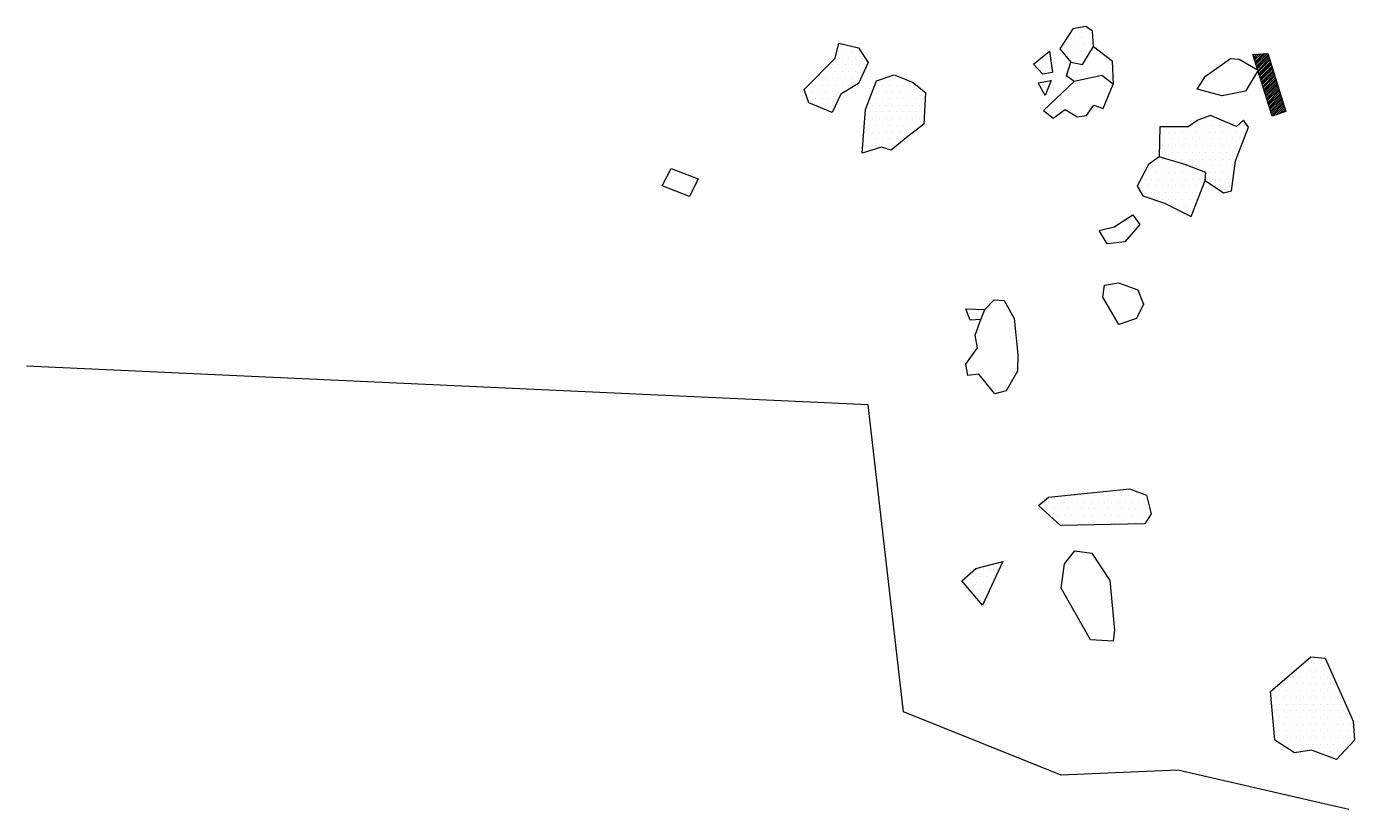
# Model space of a CAD drawing. Header units: metres. Extents: x 4.04 to 6.51, y -23.66 to -22.2.
import ezdxf

# ---------------------------------------------------------------- set-up
doc = ezdxf.new("R2010")
doc.units = ezdxf.units.M
doc.header["$LTSCALE"] = 25
doc.header["$MEASUREMENT"] = 0
doc.linetypes.add('STRICHPUNKTX2', pattern=[2, 1, -0.5, 0, -0.5])
doc.layers.get('0').update_dxf_attribs({"linetype": 'CONTINUOUS'})
for name, color, linetype in [('GRABUNGSGRENZE', 3, 'STRICHPUNKTX2'), ('KNOCHEN', 2, 'CONTINUOUS'), ('KNOCHENSCHRAFF', 2, 'CONTINUOUS'), ('STEINE', 4, 'CONTINUOUS'), ('STEINESCHRAFF', 4, 'CONTINUOUS')]:
    doc.layers.add(name, color=color, linetype=linetype)

# ---------------------------------------------------------------- blocks, each defined once
blk = doc.blocks.new('*X1')
at = {"color": 0}
for p, q in [((631.93, -2225.84), (632.24, -2225.53)), ((632.01, -2226.11), (632.62, -2225.51)), ((632.1, -2226.38), (632.99, -2225.49)), ((632.18, -2226.65), (633.37, -2225.46)), ((632.26, -2226.92), (633.75, -2225.44)), ((632.35, -2227.19), (634.12, -2225.42)), ((632.43, -2227.46), (634.5, -2225.4)), ((632.52, -2227.73), (634.68, -2225.56)), ((632.6, -2228), (634.77, -2225.83)), ((632.68, -2228.27), (634.85, -2226.1)), ((632.77, -2228.54), (634.93, -2226.37)), ((632.85, -2228.81), (635.02, -2226.64)), ((632.94, -2229.08), (635.1, -2226.91)), ((633.02, -2229.35), (635.18, -2227.18)), ((633.1, -2229.62), (635.27, -2227.45)), ((633.19, -2229.89), (635.35, -2227.73)), ((633.27, -2230.16), (635.43, -2228)), ((633.35, -2230.43), (635.52, -2228.27)), ((633.44, -2230.7), (635.6, -2228.54)), ((633.52, -2230.97), (635.68, -2228.81)), ((633.61, -2231.24), (635.77, -2229.08)), ((633.69, -2231.51), (635.85, -2229.35)), ((633.77, -2231.78), (635.93, -2229.62)), ((633.86, -2232.05), (636.02, -2229.89)), ((633.94, -2232.32), (636.1, -2230.16)), ((634.03, -2232.58), (636.18, -2230.43)), ((634.11, -2232.85), (636.27, -2230.7)), ((634.19, -2233.12), (636.35, -2230.97)), ((634.28, -2233.39), (636.43, -2231.24)), ((634.36, -2233.66), (636.52, -2231.51)), ((634.45, -2233.93), (636.6, -2231.78)), ((634.53, -2234.2), (636.68, -2232.05)), ((634.61, -2234.47), (636.76, -2232.32)), ((634.7, -2234.74), (636.85, -2232.59)), ((634.78, -2235.01), (636.93, -2232.86)), ((634.87, -2235.28), (637.01, -2233.13)), ((634.95, -2235.55), (637.1, -2233.4)), ((635.03, -2235.82), (637.18, -2233.67)), ((635.12, -2236.09), (637.26, -2233.94)), ((635.2, -2236.36), (637.35, -2234.21)), ((635.29, -2236.63), (637.43, -2234.48)), ((635.37, -2236.9), (637.51, -2234.75)), ((635.64, -2236.98), (637.6, -2235.02)), ((636.18, -2236.8), (637.68, -2235.3)), ((636.72, -2236.61), (637.76, -2235.57)), ((637.26, -2236.42), (637.85, -2235.84)), ((637.8, -2236.23), (637.93, -2236.11))]:
    blk.add_line(p, q, dxfattribs=at)
blk = doc.blocks.new('*X2')
at = {"color": 0}
for p, q in [((597.5, -2222.5), (597.5, -2222.5)), ((598.75, -2222.5), (598.75, -2222.5)), ((600, -2222.5), (600, -2222.5)), ((601.25, -2222.5), (601.25, -2222.5)), ((555, -2225), (555, -2225)), ((555.625, -2223.75), (555.625, -2223.75)), ((556.25, -2225), (556.25, -2225)), ((557.5, -2225), (557.5, -2225)), ((558.75, -2225), (558.75, -2225)), ((596.875, -2223.75), (596.875, -2223.75)), ((597.5, -2225), (597.5, -2225)), ((598.125, -2223.75), (598.125, -2223.75)), ((598.75, -2225), (598.75, -2225)), ((599.375, -2223.75), (599.375, -2223.75)), ((600, -2225), (600, -2225)), ((600.625, -2223.75), (600.625, -2223.75)), ((601.25, -2225), (601.25, -2225)), ((601.875, -2223.75), (601.875, -2223.75)), ((553.75, -2227.5), (553.75, -2227.5)), ((554.375, -2226.25), (554.375, -2226.25)), ((555, -2227.5), (555, -2227.5)), ((555.625, -2226.25), (555.625, -2226.25)), ((556.25, -2227.5), (556.25, -2227.5)), ((556.875, -2226.25), (556.875, -2226.25)), ((557.5, -2227.5), (557.5, -2227.5)), ((558.125, -2226.25), (558.125, -2226.25)), ((558.75, -2227.5), (558.75, -2227.5)), ((559.375, -2226.25), (559.375, -2226.25)), ((560, -2227.5), (560, -2227.5)), ((598.125, -2226.25), (598.125, -2226.25)), ((599.375, -2226.25), (599.375, -2226.25)), ((600.625, -2226.25), (600.625, -2226.25)), ((551.25, -2230), (551.25, -2230)), ((551.875, -2228.75), (551.875, -2228.75)), ((552.5, -2230), (552.5, -2230)), ((553.125, -2228.75), (553.125, -2228.75)), ((553.75, -2230), (553.75, -2230)), ((554.375, -2228.75), (554.375, -2228.75)), ((555, -2230), (555, -2230)), ((555.625, -2228.75), (555.625, -2228.75)), ((556.25, -2230), (556.25, -2230)), ((556.875, -2228.75), (556.875, -2228.75)), ((557.5, -2230), (557.5, -2230)), ((558.125, -2228.75), (558.125, -2228.75)), ((558.75, -2230), (558.75, -2230)), ((559.375, -2228.75), (559.375, -2228.75)), ((563.75, -2230), (563.75, -2230)), ((565, -2230), (565, -2230)), ((566.25, -2230), (566.25, -2230)), ((548.75, -2232.5), (548.75, -2232.5)), ((550, -2232.5), (550, -2232.5)), ((550.625, -2231.25), (550.625, -2231.25)), ((551.25, -2232.5), (551.25, -2232.5)), ((551.875, -2231.25), (551.875, -2231.25)), ((552.5, -2232.5), (552.5, -2232.5)), ((553.125, -2231.25), (553.125, -2231.25)), ((553.75, -2232.5), (553.75, -2232.5)), ((554.375, -2231.25), (554.375, -2231.25)), ((555, -2232.5), (555, -2232.5)), ((555.625, -2231.25), (555.625, -2231.25)), ((556.875, -2231.25), (556.875, -2231.25)), ((558.125, -2231.25), (558.125, -2231.25)), ((561.25, -2232.5), (561.25, -2232.5)), ((561.875, -2231.25), (561.875, -2231.25)), ((562.5, -2232.5), (562.5, -2232.5)), ((563.125, -2231.25), (563.125, -2231.25)), ((563.75, -2232.5), (563.75, -2232.5)), ((564.375, -2231.25), (564.375, -2231.25)), ((565, -2232.5), (565, -2232.5)), ((565.625, -2231.25), (565.625, -2231.25)), ((566.25, -2232.5), (566.25, -2232.5)), ((566.875, -2231.25), (566.875, -2231.25)), ((567.5, -2232.5), (567.5, -2232.5)), ((568.125, -2231.25), (568.125, -2231.25)), ((568.75, -2232.5), (568.75, -2232.5)), ((570, -2232.5), (570, -2232.5)), ((549.375, -2233.75), (549.375, -2233.75)), ((550.625, -2233.75), (550.625, -2233.75)), ((551.25, -2235), (551.25, -2235)), ((551.875, -2233.75), (551.875, -2233.75)), ((552.5, -2235), (552.5, -2235)), ((553.125, -2233.75), (553.125, -2233.75)), ((553.75, -2235), (553.75, -2235)), ((554.375, -2233.75), (554.375, -2233.75)), ((561.25, -2235), (561.25, -2235)), ((561.875, -2233.75), (561.875, -2233.75)), ((562.5, -2235), (562.5, -2235)), ((563.125, -2233.75), (563.125, -2233.75)), ((563.75, -2235), (563.75, -2235)), ((564.375, -2233.75), (564.375, -2233.75)), ((565, -2235), (565, -2235)), ((565.625, -2233.75), (565.625, -2233.75)), ((566.25, -2235), (566.25, -2235)), ((566.875, -2233.75), (566.875, -2233.75)), ((567.5, -2235), (567.5, -2235)), ((568.125, -2233.75), (568.125, -2233.75)), ((568.75, -2235), (568.75, -2235)), ((569.375, -2233.75), (569.375, -2233.75)), ((570, -2235), (570, -2235)), ((570.625, -2233.75), (570.625, -2233.75)), ((560, -2237.5), (560, -2237.5)), ((560.625, -2236.25), (560.625, -2236.25)), ((561.25, -2237.5), (561.25, -2237.5)), ((561.875, -2236.25), (561.875, -2236.25)), ((562.5, -2237.5), (562.5, -2237.5)), ((563.125, -2236.25), (563.125, -2236.25)), ((563.75, -2237.5), (563.75, -2237.5)), ((564.375, -2236.25), (564.375, -2236.25)), ((565, -2237.5), (565, -2237.5)), ((565.625, -2236.25), (565.625, -2236.25)), ((566.25, -2237.5), (566.25, -2237.5)), ((566.875, -2236.25), (566.875, -2236.25)), ((567.5, -2237.5), (567.5, -2237.5)), ((568.125, -2236.25), (568.125, -2236.25)), ((568.75, -2237.5), (568.75, -2237.5)), ((569.375, -2236.25), (569.375, -2236.25)), ((570, -2237.5), (570, -2237.5)), ((570.625, -2236.25), (570.625, -2236.25)), ((622.5, -2237.5), (622.5, -2237.5)), ((623.75, -2237.5), (623.75, -2237.5)), ((625, -2237.5), (625, -2237.5)), ((560, -2240), (560, -2240)), ((560.625, -2238.75), (560.625, -2238.75)), ((561.25, -2240), (561.25, -2240)), ((561.875, -2238.75), (561.875, -2238.75)), ((562.5, -2240), (562.5, -2240)), ((563.125, -2238.75), (563.125, -2238.75)), ((563.75, -2240), (563.75, -2240)), ((564.375, -2238.75), (564.375, -2238.75)), ((565, -2240), (565, -2240)), ((565.625, -2238.75), (565.625, -2238.75)), ((566.25, -2240), (566.25, -2240)), ((566.875, -2238.75), (566.875, -2238.75)), ((567.5, -2240), (567.5, -2240)), ((568.125, -2238.75), (568.125, -2238.75)), ((568.75, -2240), (568.75, -2240)), ((569.375, -2238.75), (569.375, -2238.75)), ((615, -2240), (615, -2240)), ((616.25, -2240), (616.25, -2240)), ((617.5, -2240), (617.5, -2240)), ((618.75, -2240), (618.75, -2240)), ((620, -2240), (620, -2240)), ((620.625, -2238.75), (620.625, -2238.75)), ((621.25, -2240), (621.25, -2240)), ((621.875, -2238.75), (621.875, -2238.75)), ((622.5, -2240), (622.5, -2240)), ((623.125, -2238.75), (623.125, -2238.75)), ((623.75, -2240), (623.75, -2240)), ((624.375, -2238.75), (624.375, -2238.75)), ((625, -2240), (625, -2240)), ((625.625, -2238.75), (625.625, -2238.75)), ((626.25, -2240), (626.25, -2240)), ((626.875, -2238.75), (626.875, -2238.75)), ((627.5, -2240), (627.5, -2240)), ((628.125, -2238.75), (628.125, -2238.75)), ((628.75, -2240), (628.75, -2240)), ((629.375, -2238.75), (629.375, -2238.75)), ((630, -2240), (630, -2240)), ((630.625, -2238.75), (630.625, -2238.75)), ((560, -2242.5), (560, -2242.5)), ((560.625, -2241.25), (560.625, -2241.25)), ((561.25, -2242.5), (561.25, -2242.5)), ((561.875, -2241.25), (561.875, -2241.25)), ((562.5, -2242.5), (562.5, -2242.5)), ((563.125, -2241.25), (563.125, -2241.25)), ((563.75, -2242.5), (563.75, -2242.5)), ((564.375, -2241.25), (564.375, -2241.25)), ((565, -2242.5), (565, -2242.5)), ((565.625, -2241.25), (565.625, -2241.25)), ((566.875, -2241.25), (566.875, -2241.25)), ((615, -2242.5), (615, -2242.5)), ((615.625, -2241.25), (615.625, -2241.25)), ((616.25, -2242.5), (616.25, -2242.5)), ((616.875, -2241.25), (616.875, -2241.25)), ((617.5, -2242.5), (617.5, -2242.5)), ((618.125, -2241.25), (618.125, -2241.25)), ((618.75, -2242.5), (618.75, -2242.5)), ((619.375, -2241.25), (619.375, -2241.25)), ((620, -2242.5), (620, -2242.5)), ((620.625, -2241.25), (620.625, -2241.25)), ((621.25, -2242.5), (621.25, -2242.5)), ((621.875, -2241.25), (621.875, -2241.25)), ((622.5, -2242.5), (622.5, -2242.5)), ((623.125, -2241.25), (623.125, -2241.25)), ((623.75, -2242.5), (623.75, -2242.5)), ((624.375, -2241.25), (624.375, -2241.25)), ((625, -2242.5), (625, -2242.5)), ((625.625, -2241.25), (625.625, -2241.25)), ((626.25, -2242.5), (626.25, -2242.5)), ((626.875, -2241.25), (626.875, -2241.25)), ((627.5, -2242.5), (627.5, -2242.5)), ((628.125, -2241.25), (628.125, -2241.25)), ((628.75, -2242.5), (628.75, -2242.5)), ((629.375, -2241.25), (629.375, -2241.25)), ((559.375, -2243.75), (559.375, -2243.75)), ((615, -2245), (615, -2245)), ((615.625, -2243.75), (615.625, -2243.75)), ((616.25, -2245), (616.25, -2245)), ((616.875, -2243.75), (616.875, -2243.75)), ((617.5, -2245), (617.5, -2245)), ((618.125, -2243.75), (618.125, -2243.75)), ((618.75, -2245), (618.75, -2245)), ((619.375, -2243.75), (619.375, -2243.75)), ((620, -2245), (620, -2245)), ((620.625, -2243.75), (620.625, -2243.75)), ((621.25, -2245), (621.25, -2245)), ((621.875, -2243.75), (621.875, -2243.75)), ((622.5, -2245), (622.5, -2245)), ((623.125, -2243.75), (623.125, -2243.75)), ((623.75, -2245), (623.75, -2245)), ((624.375, -2243.75), (624.375, -2243.75)), ((625, -2245), (625, -2245)), ((625.625, -2243.75), (625.625, -2243.75)), ((626.25, -2245), (626.25, -2245)), ((626.875, -2243.75), (626.875, -2243.75)), ((627.5, -2245), (627.5, -2245)), ((628.125, -2243.75), (628.125, -2243.75)), ((612.5, -2247.5), (612.5, -2247.5)), ((613.125, -2246.25), (613.125, -2246.25)), ((613.75, -2247.5), (613.75, -2247.5)), ((614.375, -2246.25), (614.375, -2246.25)), ((615, -2247.5), (615, -2247.5)), ((615.625, -2246.25), (615.625, -2246.25)), ((616.25, -2247.5), (616.25, -2247.5)), ((616.875, -2246.25), (616.875, -2246.25)), ((617.5, -2247.5), (617.5, -2247.5)), ((618.125, -2246.25), (618.125, -2246.25)), ((618.75, -2247.5), (618.75, -2247.5)), ((619.375, -2246.25), (619.375, -2246.25)), ((620, -2247.5), (620, -2247.5)), ((620.625, -2246.25), (620.625, -2246.25)), ((621.25, -2247.5), (621.25, -2247.5)), ((621.875, -2246.25), (621.875, -2246.25)), ((622.5, -2247.5), (622.5, -2247.5)), ((623.125, -2246.25), (623.125, -2246.25)), ((623.75, -2247.5), (623.75, -2247.5)), ((624.375, -2246.25), (624.375, -2246.25)), ((625, -2247.5), (625, -2247.5)), ((625.625, -2246.25), (625.625, -2246.25)), ((626.25, -2247.5), (626.25, -2247.5)), ((626.875, -2246.25), (626.875, -2246.25)), ((627.5, -2247.5), (627.5, -2247.5)), ((628.125, -2246.25), (628.125, -2246.25)), ((611.25, -2250), (611.25, -2250)), ((611.875, -2248.75), (611.875, -2248.75)), ((612.5, -2250), (612.5, -2250)), ((613.125, -2248.75), (613.125, -2248.75)), ((613.75, -2250), (613.75, -2250)), ((614.375, -2248.75), (614.375, -2248.75)), ((615, -2250), (615, -2250)), ((615.625, -2248.75), (615.625, -2248.75)), ((616.25, -2250), (616.25, -2250)), ((616.875, -2248.75), (616.875, -2248.75)), ((617.5, -2250), (617.5, -2250)), ((618.125, -2248.75), (618.125, -2248.75)), ((618.75, -2250), (618.75, -2250)), ((619.375, -2248.75), (619.375, -2248.75)), ((620, -2250), (620, -2250)), ((620.625, -2248.75), (620.625, -2248.75)), ((621.25, -2250), (621.25, -2250)), ((621.875, -2248.75), (621.875, -2248.75)), ((622.5, -2250), (622.5, -2250)), ((623.125, -2248.75), (623.125, -2248.75)), ((624.375, -2248.75), (624.375, -2248.75)), ((625, -2250), (625, -2250)), ((625.625, -2248.75), (625.625, -2248.75)), ((626.25, -2250), (626.25, -2250)), ((626.875, -2248.75), (626.875, -2248.75)), ((627.5, -2250), (627.5, -2250)), ((628.125, -2248.75), (628.125, -2248.75)), ((611.875, -2251.25), (611.875, -2251.25)), ((613.125, -2251.25), (613.125, -2251.25)), ((613.75, -2252.5), (613.75, -2252.5)), ((614.375, -2251.25), (614.375, -2251.25)), ((615, -2252.5), (615, -2252.5)), ((615.625, -2251.25), (615.625, -2251.25)), ((616.25, -2252.5), (616.25, -2252.5)), ((616.875, -2251.25), (616.875, -2251.25)), ((617.5, -2252.5), (617.5, -2252.5)), ((618.125, -2251.25), (618.125, -2251.25)), ((618.75, -2252.5), (618.75, -2252.5)), ((619.375, -2251.25), (619.375, -2251.25)), ((620, -2252.5), (620, -2252.5)), ((620.625, -2251.25), (620.625, -2251.25)), ((621.25, -2252.5), (621.25, -2252.5)), ((621.875, -2251.25), (621.875, -2251.25)), ((616.875, -2253.75), (616.875, -2253.75)), ((618.125, -2253.75), (618.125, -2253.75)), ((619.375, -2253.75), (619.375, -2253.75)), ((620, -2255), (620, -2255)), ((620.625, -2253.75), (620.625, -2253.75)), ((579.375, -2273.75), (579.375, -2273.75)), ((580.625, -2273.75), (580.625, -2273.75)), ((593.125, -2308.75), (593.125, -2308.75)), ((594.375, -2308.75), (594.375, -2308.75)), ((595.625, -2308.75), (595.625, -2308.75)), ((596.875, -2308.75), (596.875, -2308.75)), ((597.5, -2307.5), (597.5, -2307.5)), ((598.125, -2308.75), (598.125, -2308.75)), ((598.75, -2307.5), (598.75, -2307.5)), ((599.375, -2308.75), (599.375, -2308.75)), ((600, -2307.5), (600, -2307.5)), ((600.625, -2308.75), (600.625, -2308.75)), ((601.25, -2307.5), (601.25, -2307.5)), ((601.875, -2308.75), (601.875, -2308.75)), ((602.5, -2307.5), (602.5, -2307.5)), ((603.125, -2308.75), (603.125, -2308.75)), ((603.75, -2307.5), (603.75, -2307.5)), ((604.375, -2308.75), (604.375, -2308.75)), ((605, -2307.5), (605, -2307.5)), ((605.625, -2308.75), (605.625, -2308.75)), ((606.25, -2307.5), (606.25, -2307.5)), ((606.875, -2308.75), (606.875, -2308.75)), ((607.5, -2307.5), (607.5, -2307.5)), ((608.125, -2308.75), (608.125, -2308.75)), ((608.75, -2307.5), (608.75, -2307.5)), ((609.375, -2308.75), (609.375, -2308.75)), ((610, -2307.5), (610, -2307.5)), ((610.625, -2308.75), (610.625, -2308.75)), ((611.25, -2307.5), (611.25, -2307.5)), ((611.875, -2308.75), (611.875, -2308.75)), ((593.75, -2310), (593.75, -2310)), ((594.375, -2311.25), (594.375, -2311.25)), ((595, -2310), (595, -2310)), ((595.625, -2311.25), (595.625, -2311.25)), ((596.25, -2310), (596.25, -2310)), ((596.875, -2311.25), (596.875, -2311.25)), ((597.5, -2310), (597.5, -2310)), ((598.125, -2311.25), (598.125, -2311.25)), ((598.75, -2310), (598.75, -2310)), ((599.375, -2311.25), (599.375, -2311.25)), ((600, -2310), (600, -2310)), ((600.625, -2311.25), (600.625, -2311.25)), ((601.25, -2310), (601.25, -2310)), ((601.875, -2311.25), (601.875, -2311.25)), ((602.5, -2310), (602.5, -2310)), ((603.125, -2311.25), (603.125, -2311.25)), ((603.75, -2310), (603.75, -2310)), ((604.375, -2311.25), (604.375, -2311.25)), ((605, -2310), (605, -2310)), ((605.625, -2311.25), (605.625, -2311.25)), ((606.25, -2310), (606.25, -2310)), ((606.875, -2311.25), (606.875, -2311.25)), ((607.5, -2310), (607.5, -2310)), ((608.125, -2311.25), (608.125, -2311.25)), ((608.75, -2310), (608.75, -2310)), ((609.375, -2311.25), (609.375, -2311.25)), ((610, -2310), (610, -2310)), ((610.625, -2311.25), (610.625, -2311.25)), ((611.25, -2310), (611.25, -2310)), ((611.875, -2311.25), (611.875, -2311.25)), ((612.5, -2310), (612.5, -2310)), ((596.25, -2312.5), (596.25, -2312.5)), ((597.5, -2312.5), (597.5, -2312.5)), ((598.75, -2312.5), (598.75, -2312.5)), ((600, -2312.5), (600, -2312.5)), ((601.25, -2312.5), (601.25, -2312.5)), ((602.5, -2312.5), (602.5, -2312.5)), ((603.75, -2312.5), (603.75, -2312.5)), ((605, -2312.5), (605, -2312.5)), ((606.25, -2312.5), (606.25, -2312.5)), ((607.5, -2312.5), (607.5, -2312.5)), ((608.75, -2312.5), (608.75, -2312.5)), ((610, -2312.5), (610, -2312.5)), ((611.25, -2312.5), (611.25, -2312.5)), ((580.625, -2321.25), (580.625, -2321.25)), ((581.875, -2321.25), (581.875, -2321.25)), ((583.125, -2321.25), (583.125, -2321.25)), ((584.375, -2321.25), (584.375, -2321.25)), ((585, -2320), (585, -2320)), ((579.375, -2323.75), (579.375, -2323.75)), ((580, -2322.5), (580, -2322.5)), ((580.625, -2323.75), (580.625, -2323.75)), ((581.25, -2322.5), (581.25, -2322.5)), ((581.875, -2323.75), (581.875, -2323.75)), ((582.5, -2322.5), (582.5, -2322.5)), ((583.125, -2323.75), (583.125, -2323.75)), ((583.75, -2322.5), (583.75, -2322.5)), ((580, -2325), (580, -2325)), ((580.625, -2326.25), (580.625, -2326.25)), ((581.25, -2325), (581.25, -2325)), ((581.875, -2326.25), (581.875, -2326.25)), ((582.5, -2325), (582.5, -2325)), ((641.875, -2338.75), (641.875, -2338.75)), ((643.125, -2338.75), (643.125, -2338.75)), ((644.375, -2338.75), (644.375, -2338.75)), ((645.625, -2338.75), (645.625, -2338.75)), ((639.375, -2341.25), (639.375, -2341.25)), ((640, -2340), (640, -2340)), ((640.625, -2341.25), (640.625, -2341.25)), ((641.25, -2340), (641.25, -2340)), ((641.875, -2341.25), (641.875, -2341.25)), ((642.5, -2340), (642.5, -2340)), ((643.125, -2341.25), (643.125, -2341.25)), ((643.75, -2340), (643.75, -2340)), ((644.375, -2341.25), (644.375, -2341.25)), ((645, -2340), (645, -2340)), ((645.625, -2341.25), (645.625, -2341.25)), ((646.25, -2340), (646.25, -2340)), ((635.625, -2343.75), (635.625, -2343.75)), ((636.875, -2343.75), (636.875, -2343.75)), ((637.5, -2342.5), (637.5, -2342.5)), ((638.125, -2343.75), (638.125, -2343.75)), ((638.75, -2342.5), (638.75, -2342.5)), ((639.375, -2343.75), (639.375, -2343.75)), ((640, -2342.5), (640, -2342.5)), ((640.625, -2343.75), (640.625, -2343.75)), ((641.25, -2342.5), (641.25, -2342.5)), ((641.875, -2343.75), (641.875, -2343.75)), ((642.5, -2342.5), (642.5, -2342.5)), ((643.125, -2343.75), (643.125, -2343.75)), ((643.75, -2342.5), (643.75, -2342.5)), ((644.375, -2343.75), (644.375, -2343.75)), ((645, -2342.5), (645, -2342.5)), ((645.625, -2343.75), (645.625, -2343.75)), ((646.25, -2342.5), (646.25, -2342.5)), ((646.875, -2343.75), (646.875, -2343.75)), ((635.625, -2346.25), (635.625, -2346.25)), ((636.25, -2345), (636.25, -2345)), ((636.875, -2346.25), (636.875, -2346.25)), ((637.5, -2345), (637.5, -2345)), ((638.125, -2346.25), (638.125, -2346.25)), ((638.75, -2345), (638.75, -2345)), ((639.375, -2346.25), (639.375, -2346.25)), ((640, -2345), (640, -2345)), ((640.625, -2346.25), (640.625, -2346.25)), ((641.25, -2345), (641.25, -2345)), ((641.875, -2346.25), (641.875, -2346.25)), ((642.5, -2345), (642.5, -2345)), ((643.125, -2346.25), (643.125, -2346.25)), ((643.75, -2345), (643.75, -2345)), ((644.375, -2346.25), (644.375, -2346.25)), ((645, -2345), (645, -2345)), ((645.625, -2346.25), (645.625, -2346.25)), ((646.25, -2345), (646.25, -2345)), ((646.875, -2346.25), (646.875, -2346.25)), ((647.5, -2345), (647.5, -2345)), ((648.125, -2346.25), (648.125, -2346.25)), ((635.625, -2348.75), (635.625, -2348.75)), ((636.25, -2347.5), (636.25, -2347.5)), ((636.875, -2348.75), (636.875, -2348.75)), ((637.5, -2347.5), (637.5, -2347.5)), ((638.125, -2348.75), (638.125, -2348.75)), ((638.75, -2347.5), (638.75, -2347.5)), ((639.375, -2348.75), (639.375, -2348.75)), ((640, -2347.5), (640, -2347.5)), ((640.625, -2348.75), (640.625, -2348.75)), ((641.25, -2347.5), (641.25, -2347.5)), ((641.875, -2348.75), (641.875, -2348.75)), ((642.5, -2347.5), (642.5, -2347.5)), ((643.125, -2348.75), (643.125, -2348.75)), ((643.75, -2347.5), (643.75, -2347.5)), ((644.375, -2348.75), (644.375, -2348.75)), ((645, -2347.5), (645, -2347.5)), ((645.625, -2348.75), (645.625, -2348.75)), ((646.25, -2347.5), (646.25, -2347.5)), ((646.875, -2348.75), (646.875, -2348.75)), ((647.5, -2347.5), (647.5, -2347.5)), ((648.125, -2348.75), (648.125, -2348.75)), ((648.75, -2347.5), (648.75, -2347.5)), ((649.375, -2348.75), (649.375, -2348.75)), ((636.25, -2350), (636.25, -2350)), ((636.875, -2351.25), (636.875, -2351.25)), ((637.5, -2350), (637.5, -2350)), ((638.125, -2351.25), (638.125, -2351.25)), ((638.75, -2350), (638.75, -2350)), ((639.375, -2351.25), (639.375, -2351.25)), ((640, -2350), (640, -2350)), ((640.625, -2351.25), (640.625, -2351.25)), ((641.25, -2350), (641.25, -2350)), ((641.875, -2351.25), (641.875, -2351.25)), ((642.5, -2350), (642.5, -2350)), ((643.125, -2351.25), (643.125, -2351.25)), ((643.75, -2350), (643.75, -2350)), ((644.375, -2351.25), (644.375, -2351.25)), ((645, -2350), (645, -2350)), ((645.625, -2351.25), (645.625, -2351.25)), ((646.25, -2350), (646.25, -2350)), ((646.875, -2351.25), (646.875, -2351.25)), ((647.5, -2350), (647.5, -2350)), ((648.125, -2351.25), (648.125, -2351.25)), ((648.75, -2350), (648.75, -2350)), ((649.375, -2351.25), (649.375, -2351.25)), ((650, -2350), (650, -2350)), ((636.25, -2352.5), (636.25, -2352.5)), ((637.5, -2352.5), (637.5, -2352.5)), ((638.125, -2353.75), (638.125, -2353.75)), ((638.75, -2352.5), (638.75, -2352.5)), ((639.375, -2353.75), (639.375, -2353.75)), ((640, -2352.5), (640, -2352.5)), ((640.625, -2353.75), (640.625, -2353.75)), ((641.25, -2352.5), (641.25, -2352.5)), ((641.875, -2353.75), (641.875, -2353.75)), ((642.5, -2352.5), (642.5, -2352.5)), ((643.125, -2353.75), (643.125, -2353.75)), ((643.75, -2352.5), (643.75, -2352.5)), ((644.375, -2353.75), (644.375, -2353.75)), ((645, -2352.5), (645, -2352.5)), ((645.625, -2353.75), (645.625, -2353.75)), ((646.25, -2352.5), (646.25, -2352.5)), ((646.875, -2353.75), (646.875, -2353.75)), ((647.5, -2352.5), (647.5, -2352.5)), ((648.125, -2353.75), (648.125, -2353.75)), ((648.75, -2352.5), (648.75, -2352.5)), ((649.375, -2353.75), (649.375, -2353.75)), ((650, -2352.5), (650, -2352.5)), ((640, -2355), (640, -2355)), ((641.25, -2355), (641.25, -2355)), ((643.75, -2355), (643.75, -2355)), ((645, -2355), (645, -2355)), ((646.25, -2355), (646.25, -2355)), ((646.875, -2356.25), (646.875, -2356.25)), ((647.5, -2355), (647.5, -2355)), ((648.75, -2355), (648.75, -2355))]:
    blk.add_line(p, q, dxfattribs=at)

msp = doc.modelspace()

# ---------------------------------------------------------------- linework, layer by layer
at = {"layer": 'GRABUNGSGRENZE', "flags": 128}
msp.add_lwpolyline([(6.4968, -23.6584), (6.1795, -23.5853), (5.9627, -23.5944), (5.67, -23.477), (5.6042, -22.9067), (4.0419, -22.8349)], dxfattribs=at)
at = {"layer": 'KNOCHEN'}
msp.add_lwpolyline([(6.3542, -22.3706), (6.3184, -22.2556), (6.3463, -22.2539), (6.3795, -22.3618), (6.3542, -22.3706)], dxfattribs=at)
at = {"layer": 'STEINE'}
for points in [[(5.9845, -22.208), (5.9603, -22.2453), (5.9808, -22.27), (6.0022, -22.2744), (6.0228, -22.2408), (6.0211, -22.2124), (6.0083, -22.2038), (5.9845, -22.208)], [(5.5377, -22.3638), (5.4944, -22.3453), (5.4856, -22.321), (5.5431, -22.2628), (5.55, -22.2348), (5.5861, -22.2432), (5.6046, -22.2705), (5.5866, -22.3097), (5.5537, -22.3297), (5.5377, -22.3638)], [(5.9287, -22.2922), (5.9113, -22.274), (5.9411, -22.2495), (5.9464, -22.2895)], [(6.0228, -22.2408), (6.0575, -22.2675), (6.0593, -22.3111), (6.0384, -22.295), (5.9866, -22.306), (5.9724, -22.2955), (5.9808, -22.27)], [(6.2152, -22.3202), (6.2303, -22.2958), (6.2768, -22.2635), (6.2931, -22.2644), (6.3282, -22.285), (6.3051, -22.3237), (6.2615, -22.3326), (6.2152, -22.3202)], [(5.62, -22.3049), (5.6525, -22.2935), (5.6866, -22.307), (5.7106, -22.3266), (5.7079, -22.3851), (5.6781, -22.4081), (5.6468, -22.4332), (5.629, -22.4277), (5.5935, -22.4391), (5.5996, -22.3579), (5.62, -22.3049)], [(5.933, -22.3318), (5.9201, -22.3085), (5.9201, -22.3085), (5.944, -22.3038), (5.933, -22.3318)], [(5.9464, -22.2895), (5.9287, -22.2922)], [(5.9866, -22.306), (5.9296, -22.3597), (5.948, -22.3743), (5.9702, -22.3579), (5.9922, -22.3715), (6.0094, -22.3693), (6.023, -22.35), (6.0408, -22.3559), (6.0593, -22.3111), (6.0384, -22.295)], [(6.2301, -22.4897), (6.2642, -22.5129), (6.2789, -22.5092), (6.2862, -22.4533), (6.3102, -22.3907), (6.3014, -22.3776), (6.2883, -22.3893), (6.2399, -22.3693), (6.2166, -22.3776), (6.1984, -22.3899), (6.1461, -22.3903), (6.1445, -22.4456)], [(6.1445, -22.4456), (6.1248, -22.46), (6.1037, -22.5002), (6.114, -22.5184), (6.1542, -22.5319), (6.2041, -22.5569), (6.2301, -22.4897), (6.231, -22.475), (6.1923, -22.46), (6.1445, -22.4456)], [(5.2222, -22.4995), (5.2383, -22.4674), (5.2887, -22.4869), (5.2726, -22.5195), (5.2222, -22.4995)], [(6.0959, -22.5536), (6.1088, -22.5718), (6.081, -22.604), (6.0481, -22.6077), (6.0332, -22.583), (6.0611, -22.5762), (6.0959, -22.5536)], [(6.0699, -22.7574), (6.0401, -22.7068), (6.043, -22.6844), (6.0689, -22.6802), (6.105, -22.6932), (6.1153, -22.7195), (6.1023, -22.7465), (6.0699, -22.7574)], [(5.7855, -22.8309), (5.8071, -22.8008), (5.8029, -22.7769), (5.8134, -22.7479), (5.8209, -22.7296), (5.838, -22.7117), (5.8568, -22.7126), (5.8753, -22.746), (5.8824, -22.813), (5.8816, -22.8439), (5.8605, -22.8806), (5.8397, -22.8864), (5.81, -22.8495), (5.7892, -22.8522), (5.7855, -22.8309)], [(5.8134, -22.7479), (5.7936, -22.7491), (5.7858, -22.7283), (5.7858, -22.7283), (5.8209, -22.7296)], [(5.9617, -23.1308), (5.9208, -23.0935), (5.939, -23.0781), (6.0897, -23.0629), (6.1212, -23.0744), (6.1296, -23.1094), (6.118, -23.1277), (5.9617, -23.1308)], [(5.8164, -23.279), (5.778, -23.2336), (5.8043, -23.2106), (5.8545, -23.1975), (5.8164, -23.279)], [(6.0174, -23.3432), (5.9629, -23.2471), (5.9687, -23.2018), (5.9879, -23.1779), (6.0194, -23.1822), (6.0532, -23.2328), (6.0615, -23.3251), (6.0591, -23.3454), (6.0174, -23.3432)], [(6.3594, -23.5298), (6.3511, -23.4395), (6.4264, -23.3745), (6.4528, -23.3774), (6.5049, -23.4943), (6.5071, -23.5298), (6.4739, -23.5656), (6.4275, -23.5481), (6.3956, -23.5529), (6.3594, -23.5298)]]:
    msp.add_lwpolyline(points, dxfattribs=at)

# ---------------------------------------------------------------- block references
at = {"layer": 'KNOCHENSCHRAFF', "xscale": 0.01, "yscale": 0.01, "zscale": 0.01}
msp.add_blockref('*X1', (0, 0), dxfattribs=at)
at = {"layer": 'STEINESCHRAFF', "xscale": 0.01, "yscale": 0.01, "zscale": 0.01}
msp.add_blockref('*X2', (0, 0), dxfattribs=at)

doc.saveas('drawing.dxf')
